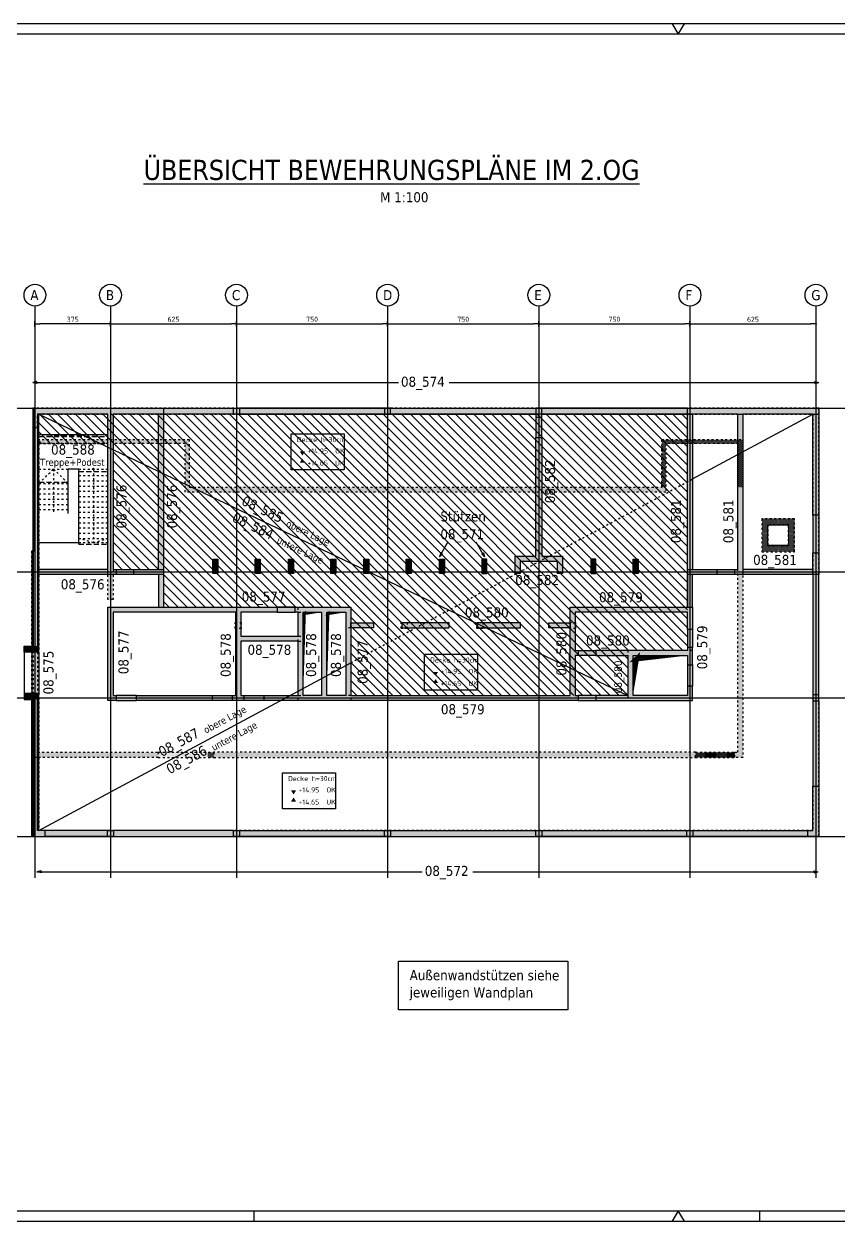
# Model space of a CAD drawing. Extents: x -12.5 to 84.1, y 0 to 59.4.
# Drawn here: x 9.6 to 50, y 0 to 59.4 of the extents above; entities that cross this region are included whole.
import ezdxf

# ---------------------------------------------------------------- set-up
doc = ezdxf.new("R2010")
doc.units = 0
for name, pattern in [('AUSGEZOGEN', [1000.01, 1000, 0.01]), ('DOT', [0.175, 0.05, -0.125]), ('HIDDEN', [0.375, 0.25, -0.125]), ('HIDDEN2', [0.187, 0.125, -0.062]), ('PUNKT', [0.175, 0.05, -0.125]), ('VERDECKT', [0.375, 0.25, -0.125])]:
    doc.linetypes.add(name, pattern=pattern)
for name, color, linetype in [('ACHSEN', 7, 'Continuous'), ('BETON', 7, 'Continuous'), ('Brüstung DG', 7, 'Continuous'), ('DD', 7, 'Continuous'), ('DG', 7, 'Continuous'), ('DRUEBER', 7, 'Continuous'), ('grau_dunkel', 7, 'Continuous'), ('grau_hell', 7, 'Continuous'), ('grau_mittel', 7, 'Continuous'), ('HILFE', 7, 'Continuous'), ('koten', 7, 'Continuous'), ('MASSE', 7, 'Continuous'), ('OBJEKT', 7, 'Continuous'), ('RAHMEN', 7, 'Continuous'), ('RND', 7, 'Continuous'), ('SFP_Achsen', 7, 'Continuous'), ('TEXT', 7, 'Continuous'), ('VERDECKT', 7, 'Continuous')]:
    doc.layers.add(name, color=color, linetype=linetype)
doc.layers.add('NOPLOT', color=7, linetype='Continuous', plot=False)
doc.layers.add('zila_01_rb_02_stb-fertig_05_schraff', color=144, linetype='Continuous', lineweight=9)
doc.styles.add('helv', font='tahoma.ttf')
doc.styles.add('txt', font='isocp.shx')
doc.dimstyles.new('DOT_I', dxfattribs={"dimtxt": 0.25, "dimasz": 0.25, "dimexe": 0.1, "dimexo": 0.3, "dimgap": 0.1, "dimtad": 1, "dimdec": 3, "dimzin": 3, "dimtxsty": 'txt', "dimblk": 'DOT', "dimblk1": 'DOT', "dimblk2": 'DOT', "dimsah": 1, "dimcen": 0.1, "dimse1": 1, "dimse2": 1, "dimazin": 0, "dimtfac": 1, "dimtdec": 4, "dimtix": 1, "dimtmove": 2, "dimatfit": 3, "dimfxl": 0, "dimtvp": 1, "dimtolj": 1, "dimtzin": 0, "dimarcsym": 0})
pattern_1 = [(0, (-68.555036, 80.24114), (1e-17, 0.0625), []), (90, (-68.555036, 80.24114), (-0.0625, 2e-17), [])]
pattern_2 = [(0, (-68.555036, 80.24114), (0.025, 0.05), [0, -0.05])]

# ---------------------------------------------------------------- blocks, each defined once
blk = doc.blocks.new('DINA1')
at = {"layer": 'RAHMEN', "color": 7, "linetype": 'Continuous'}
for p, q in [((41.74, 59.4), (42.05, 58.9)), ((42.05, 58.9), (42.36, 59.4)), ((42.05, 0.5), (41.74, 0)), ((42.36, 0), (42.05, 0.5))]:
    blk.add_line(p, q, dxfattribs=at)
at = {"layer": 'RAHMEN'}
for p, q in [((84.1, 59.4), (0, 59.4)), ((0, 0), (84.1, 0))]:
    blk.add_line(p, q, dxfattribs=at)
at = {"layer": 'RAHMEN', "color": 5}
for p, q in [((83.6, 58.9), (2, 58.9)), ((2, 0.5), (83.6, 0.5))]:
    blk.add_line(p, q, dxfattribs=at)
at = {"layer": 'RAHMEN', "color": 7}
for p, q in [((21, 0), (21, 0.5)), ((46.1, 0), (46.1, 0.5))]:
    blk.add_line(p, q, dxfattribs=at)
blk = doc.blocks.new('2.OG')
at = {"color": 0, "linetype": 'ByBlock', "lineweight": -2}
for points in [[(0.125, 21.25), (6.525, 21.25), (6.525, 13), (5.06, 13), (5.06, 13.25), (6.275, 13.25), (6.275, 20.95), (4.025, 20.95), (4.025, 13.25), (4.175, 13.25), (4.175, 13), (3.775, 13), (3.775, 20.95), (0.285, 20.95), (0.285, 9.145), (-0.38, 9.145), (-0.38, 9.445), (0.075, 9.445), (0.075, 14.175), (0.125, 14.175)], [(10, 21.25), (10.3, 21.25), (10.3, 20.95), (10, 20.95)], [(17.8, 21.25), (17.5, 21.25), (17.5, 20.95), (17.8, 20.95)], [(25.3, 21.25), (25, 21.25), (25, 20.8), (25.3, 20.8)], [(38.75, 15.935), (38.75, 20.95), (35.275, 20.95), (35.275, 13), (34.875, 13), (34.875, 13.25), (35.025, 13.25), (35.025, 20.95), (32.775, 20.95), (32.775, 13.25), (33.99, 13.25), (33.99, 13), (32.525, 13), (32.525, 21.25), (39.05, 21.25), (39.05, 15.935)], [(24.225, 13.055), (23.975, 13.055), (23.975, 13.9), (25, 13.9), (25, 19.79), (25.3, 19.79), (25.3, 13.9), (26.325, 13.9), (26.325, 13.055), (26.075, 13.055), (26.075, 13.65), (24.225, 13.65)], [(9.225, 13.055), (8.975, 13.055), (8.975, 13.75), (9.225, 13.75)], [(11.325, 13.055), (11.075, 13.055), (11.075, 13.75), (11.325, 13.75)], [(12.975, 13.055), (12.725, 13.055), (12.725, 13.75), (12.975, 13.75)], [(15.075, 13.055), (14.825, 13.055), (14.825, 13.75), (15.075, 13.75)], [(16.475, 13.75), (16.725, 13.75), (16.725, 13.055), (16.475, 13.055)], [(18.825, 13.055), (18.575, 13.055), (18.575, 13.75), (18.825, 13.75)], [(20.475, 13.055), (20.225, 13.055), (20.225, 13.75), (20.475, 13.75)], [(22.575, 13.75), (22.325, 13.75), (22.325, 13.055), (22.575, 13.055)], [(27.725, 13.055), (27.975, 13.055), (27.975, 13.75), (27.725, 13.75)], [(29.825, 13.75), (30.075, 13.75), (30.075, 13.055), (29.825, 13.055)], [(38.75, 14.065), (39.05, 14.065), (39.05, 13), (38.75, 13)], [(25.65, 10.595), (26.7, 10.595), (26.7, 11.375), (32.775, 11.375), (32.775, 10.26), (32.525, 10.26), (32.525, 11.125), (26.95, 11.125), (26.95, 9.225), (27.1, 9.225), (27.1, 8.975), (26.95, 8.975), (26.95, 7), (27.1, 7), (27.1, 6.75), (11.52, 6.75), (11.52, 7), (13.21, 7), (13.21, 9.685), (10.36, 9.685), (10.36, 7), (10.51, 7), (10.51, 6.75), (9.96, 6.75), (9.96, 7), (10.11, 7), (10.11, 11.125), (4.025, 11.125), (4.025, 7), (4.175, 7), (4.175, 6.75), (3.775, 6.75), (3.775, 11.375), (12.175, 11.375), (12.175, 11.125), (10.36, 11.125), (10.36, 9.935), (13.21, 9.935), (13.21, 11.125), (13.06, 11.125), (13.06, 11.375), (15.825, 11.375), (15.825, 10.595), (16.95, 10.595), (16.95, 10.345), (15.825, 10.345), (15.825, 7), (26.7, 7), (26.7, 10.345), (25.65, 10.345)], [(13.46, 7), (13.46, 11.125), (14.375, 11.125), (14.375, 7)], [(18.35, 10.345), (20.7, 10.345), (20.7, 10.595), (18.35, 10.595)], [(22.1, 10.345), (24.25, 10.345), (24.25, 10.595), (22.1, 10.595)], [(0.285, 0.3), (0.285, 7.095), (-0.38, 7.095), (-0.38, 6.795), (0.075, 6.795), (0.075, 0), (0.65, 0), (0.65, 0.3)], [(5.185, 7), (8.95, 7), (8.95, 6.75), (5.185, 6.75)], [(39.05, 7.025), (38.75, 7.025), (38.75, 6.725), (39.05, 6.725)], [(38.5, 0), (38.5, 0.3), (38.75, 0.3), (38.75, 2.5), (39.05, 2.5), (39.05, 0)], [(3.75, 0.3), (4.05, 0.3), (4.05, 0), (3.75, 0)], [(10, 0.3), (10.3, 0.3), (10.3, 0), (10, 0)], [(17.5, 0.3), (17.8, 0.3), (17.8, 0), (17.5, 0)], [(25, 0.3), (25.3, 0.3), (25.3, 0), (25, 0)], [(32.5, 0.3), (32.8, 0.3), (32.8, 0), (32.5, 0)]]:
    blk.add_lwpolyline(points, close=True, dxfattribs=at)
for points in [[(0.125, 21.25), (0.05, 21.25), (0.05, 14.175), (0.075, 14.175)], [(0.285, 9.145), (0.35, 9.145), (0.35, 20.95)], [(0.075, 14.175), (0, 14.175), (0, 9.445)], [(14.625, 11.125), (15.575, 11.125), (15.575, 7), (14.625, 7), (14.625, 11.125)], [(27.985, 9.225), (27.985, 8.975), (29.575, 8.975), (29.575, 7), (27.985, 7), (27.985, 6.75), (32.775, 6.75), (32.775, 7.46), (32.525, 7.46), (32.525, 7), (29.825, 7), (29.825, 8.975), (32.525, 8.975), (32.525, 8.51), (32.775, 8.51), (32.775, 9.375), (32.525, 9.375), (32.525, 9.225), (27.985, 9.225)], [(0.075, 0), (0, 0), (0, 6.795)], [(0.35, 0.3), (0.35, 7.095), (0.285, 7.095)]]:
    blk.add_lwpolyline(points, dxfattribs=at)
blk = doc.blocks.new('DG')
at = {"color": 0, "linetype": 'ByBlock', "lineweight": -2}
blk.add_line((0.35, 15.57), (0.35, 0.25), dxfattribs=at)
for points in [[(0.125, 16.36), (0.05, 16.36), (0.05, 10.25), (0.075, 10.25)], [(0.285, 15.57), (0.285, 0.25), (6.27, 0.25), (6.27, 0), (0.075, 0), (0.075, 10.25), (0.125, 10.25), (0.125, 16.36), (0.285, 16.36), (0.285, 15.77), (7.8, 15.77), (7.8, 13.4), (31.25, 13.4), (31.25, 15.77), (35.275, 15.77), (35.275, 0), (34.875, 0), (34.875, 0.25), (35.025, 0.25), (35.025, 15.57), (31.45, 15.57), (31.45, 13.15), (7.6, 13.15), (7.6, 15.57), (4.025, 15.57), (4.025, 7.825), (3.775, 7.825), (3.775, 15.57), (0.285, 15.57)], [(0.35, 15.77), (0.35, 16.36), (0.285, 16.36)], [(0.075, 0), (0, 0), (0, 10.25), (0.075, 10.25)], [(13.21, 7.45), (15.825, 7.45), (15.825, 2.825), (13.21, 2.825), (13.21, 7.45)], [(13.46, 7.2), (14.375, 7.2), (14.375, 3.075), (13.46, 3.075), (13.46, 7.2)], [(14.375, 7.45), (14.625, 7.45)], [(14.625, 7.2), (15.575, 7.2), (15.575, 3.075), (14.625, 3.075), (14.625, 7.2)], [(32.775, 5.3), (29.575, 5.3), (29.575, 2.825), (32.775, 2.825), (32.775, 3.535), (32.525, 3.535), (32.525, 3.075), (29.825, 3.075), (29.825, 5.05), (32.525, 5.05), (32.525, 4.585), (32.775, 4.585), (32.775, 5.3)], [(14.625, 2.825), (14.375, 2.825)], [(9.03, 0.25), (9.03, 0), (32.925, 0), (32.925, 0.25), (9.03, 0.25)]]:
    blk.add_lwpolyline(points, dxfattribs=at)
for points in [[(10.085, 6.695), (10.385, 6.695), (10.385, 6.395), (10.085, 6.395)], [(18.325, 6.695), (18.625, 6.695), (18.625, 6.395), (18.325, 6.395)], [(22.075, 6.695), (22.375, 6.695), (22.375, 6.395), (22.075, 6.395)], [(26.675, 6.695), (26.975, 6.695), (26.975, 6.395), (26.675, 6.395)]]:
    blk.add_lwpolyline(points, close=True, dxfattribs=at)
at = {"layer": 'HILFE', "color": 102, "linetype": 'AUSGEZOGEN'}
blk.add_line((0.075, 0), (0, 0), dxfattribs=at)
blk = doc.blocks.new('Brüstung DG')
at = {"color": 0, "linetype": 'ByBlock', "lineweight": -2}
for p, q in [((0.285, 3.925), (0.35, 3.925)), ((0.35, 3.925), (0.35, 0.3))]:
    blk.add_line(p, q, dxfattribs=at)
for points in [[(0.125, 21.25), (0.05, 21.25), (0.05, 20.285), (0.125, 20.285)], [(0.285, 20.285), (0.35, 20.285), (0.35, 20.95)], [(0.075, 0), (0, 0), (0, 3.925), (0.075, 3.925)]]:
    blk.add_lwpolyline(points, dxfattribs=at)
blk.add_lwpolyline([(0.285, 20.285), (0.285, 20.285), (0.285, 20.285), (0.285, 20.95), (38.75, 20.95), (38.75, 0.3), (0.285, 0.3), (0.285, 3.925), (0.075, 3.925), (0.075, 0), (39.05, 0), (39.05, 21.25), (0.125, 21.25), (0.125, 20.285), (0.125, 20.285), (0.125, 20.285)], close=True, dxfattribs=at)
blk = doc.blocks.new('okrd_o')
at = {"layer": 'koten', "color": 7, "linetype": 'Continuous'}
blk.add_solid([(-0.125, 0.202), (0.125, 0.202), (0, 0)], dxfattribs=at)
at = {"layer": 'koten', "style": 'txt'}
blk.add_attdef('OKRD', (0.25, 0.1), '', height=0.25, dxfattribs=at)
blk = doc.blocks.new('okrd_u')
at = {"layer": 'koten', "color": 7, "linetype": 'Continuous'}
blk.add_solid([(-0.125, -0.202), (0.125, -0.202), (0, 0)], dxfattribs=at)
at = {"layer": 'koten', "style": 'txt'}
blk.add_attdef('OKRD', (0.25, -0.35), '', height=0.25, dxfattribs=at)
blk = doc.blocks.new('DOT')
at = {"layer": 'MASSE', "color": 7, "linetype": 'Continuous'}
for p, q in [((0, 0), (-1, 0)), ((0, 0.54), (0, -0.54))]:
    blk.add_line(p, q, dxfattribs=at)
at = {"layer": 'MASSE', "color": 7, "linetype": 'Continuous', "const_width": 0.2}
blk.add_lwpolyline([(-0.1, 0, 1), (0.1, 0, 1)], format="xyb", close=True, dxfattribs=at)
blk = doc.blocks.new('*D11')
at = {"layer": 'Defpoints', "color": 0, "linetype": 'AUSGEZOGEN', "transparency": 16777216}
for p in [(10.13, 44.521), (10.13, 44.521), (13.88, 44.521)]:
    blk.add_point(p, dxfattribs=at)
at = {"layer": 'MASSE', "color": 0, "linetype": 'AUSGEZOGEN', "lineweight": -2, "transparency": 16777216}
blk.add_line((13.63, 44.521), (10.38, 44.521), dxfattribs=at)
at = {"layer": 'MASSE', "color": 0, "linetype": 'AUSGEZOGEN', "lineweight": -2, "transparency": 16777216, "xscale": 0.25, "yscale": 0.25, "zscale": 0.25, "rotation": 180}
blk.add_blockref('DOT', (10.13, 44.521), dxfattribs=at)
at = {"layer": 'MASSE', "color": 0, "linetype": 'AUSGEZOGEN', "lineweight": -2, "transparency": 16777216, "xscale": 0.25, "yscale": 0.25, "zscale": 0.25}
blk.add_blockref('DOT', (13.88, 44.521), dxfattribs=at)
at = {"layer": 'MASSE', "color": 0, "linetype": 'AUSGEZOGEN', "transparency": 16777216, "insert": (12.005, 44.746), "char_height": 0.25, "attachment_point": 5, "style": 'txt'}
blk.add_mtext('\\A1;375', dxfattribs=at)
blk = doc.blocks.new('*D12')
at = {"layer": 'Defpoints', "color": 0, "linetype": 'AUSGEZOGEN', "transparency": 16777216}
for p in [(13.88, 44.521), (20.13, 44.521), (20.13, 44.521)]:
    blk.add_point(p, dxfattribs=at)
at = {"layer": 'MASSE', "color": 0, "linetype": 'AUSGEZOGEN', "lineweight": -2, "transparency": 16777216}
blk.add_line((14.13, 44.521), (19.88, 44.521), dxfattribs=at)
at = {"layer": 'MASSE', "color": 0, "linetype": 'AUSGEZOGEN', "lineweight": -2, "transparency": 16777216, "xscale": 0.25, "yscale": 0.25, "zscale": 0.25, "rotation": 180}
blk.add_blockref('DOT', (13.88, 44.521), dxfattribs=at)
at = {"layer": 'MASSE', "color": 0, "linetype": 'AUSGEZOGEN', "lineweight": -2, "transparency": 16777216, "xscale": 0.25, "yscale": 0.25, "zscale": 0.25}
blk.add_blockref('DOT', (20.13, 44.521), dxfattribs=at)
at = {"layer": 'MASSE', "color": 0, "linetype": 'AUSGEZOGEN', "transparency": 16777216, "insert": (17.005, 44.746), "char_height": 0.25, "attachment_point": 5, "style": 'txt'}
blk.add_mtext('\\A1;625', dxfattribs=at)
blk = doc.blocks.new('*D13')
at = {"layer": 'Defpoints', "color": 0, "linetype": 'AUSGEZOGEN', "transparency": 16777216}
for p in [(20.13, 44.521), (27.63, 44.521), (27.63, 44.521)]:
    blk.add_point(p, dxfattribs=at)
at = {"layer": 'MASSE', "color": 0, "linetype": 'AUSGEZOGEN', "lineweight": -2, "transparency": 16777216}
blk.add_line((20.38, 44.521), (27.38, 44.521), dxfattribs=at)
at = {"layer": 'MASSE', "color": 0, "linetype": 'AUSGEZOGEN', "lineweight": -2, "transparency": 16777216, "xscale": 0.25, "yscale": 0.25, "zscale": 0.25, "rotation": 180}
blk.add_blockref('DOT', (20.13, 44.521), dxfattribs=at)
at = {"layer": 'MASSE', "color": 0, "linetype": 'AUSGEZOGEN', "lineweight": -2, "transparency": 16777216, "xscale": 0.25, "yscale": 0.25, "zscale": 0.25}
blk.add_blockref('DOT', (27.63, 44.521), dxfattribs=at)
at = {"layer": 'MASSE', "color": 0, "linetype": 'AUSGEZOGEN', "transparency": 16777216, "insert": (23.88, 44.746), "char_height": 0.25, "attachment_point": 5, "style": 'txt'}
blk.add_mtext('\\A1;750', dxfattribs=at)
blk = doc.blocks.new('*D14')
at = {"layer": 'Defpoints', "color": 0, "linetype": 'AUSGEZOGEN', "transparency": 16777216}
for p in [(27.63, 44.521), (35.13, 44.521), (35.13, 44.521)]:
    blk.add_point(p, dxfattribs=at)
at = {"layer": 'MASSE', "color": 0, "linetype": 'AUSGEZOGEN', "lineweight": -2, "transparency": 16777216}
blk.add_line((27.88, 44.521), (34.88, 44.521), dxfattribs=at)
at = {"layer": 'MASSE', "color": 0, "linetype": 'AUSGEZOGEN', "lineweight": -2, "transparency": 16777216, "xscale": 0.25, "yscale": 0.25, "zscale": 0.25, "rotation": 180}
blk.add_blockref('DOT', (27.63, 44.521), dxfattribs=at)
at = {"layer": 'MASSE', "color": 0, "linetype": 'AUSGEZOGEN', "lineweight": -2, "transparency": 16777216, "xscale": 0.25, "yscale": 0.25, "zscale": 0.25}
blk.add_blockref('DOT', (35.13, 44.521), dxfattribs=at)
at = {"layer": 'MASSE', "color": 0, "linetype": 'AUSGEZOGEN', "transparency": 16777216, "insert": (31.38, 44.746), "char_height": 0.25, "attachment_point": 5, "style": 'txt'}
blk.add_mtext('\\A1;750', dxfattribs=at)
blk = doc.blocks.new('*D15')
at = {"layer": 'Defpoints', "color": 0, "linetype": 'AUSGEZOGEN', "transparency": 16777216}
for p in [(35.13, 44.521), (42.63, 44.521), (42.63, 44.521)]:
    blk.add_point(p, dxfattribs=at)
at = {"layer": 'MASSE', "color": 0, "linetype": 'AUSGEZOGEN', "lineweight": -2, "transparency": 16777216}
blk.add_line((35.38, 44.521), (42.38, 44.521), dxfattribs=at)
at = {"layer": 'MASSE', "color": 0, "linetype": 'AUSGEZOGEN', "lineweight": -2, "transparency": 16777216, "xscale": 0.25, "yscale": 0.25, "zscale": 0.25, "rotation": 180}
blk.add_blockref('DOT', (35.13, 44.521), dxfattribs=at)
at = {"layer": 'MASSE', "color": 0, "linetype": 'AUSGEZOGEN', "lineweight": -2, "transparency": 16777216, "xscale": 0.25, "yscale": 0.25, "zscale": 0.25}
blk.add_blockref('DOT', (42.63, 44.521), dxfattribs=at)
at = {"layer": 'MASSE', "color": 0, "linetype": 'AUSGEZOGEN', "transparency": 16777216, "insert": (38.88, 44.746), "char_height": 0.25, "attachment_point": 5, "style": 'txt'}
blk.add_mtext('\\A1;750', dxfattribs=at)
blk = doc.blocks.new('*D16')
at = {"layer": 'Defpoints', "color": 0, "linetype": 'AUSGEZOGEN', "transparency": 16777216}
for p in [(42.63, 44.521), (48.88, 44.521), (48.88, 44.521)]:
    blk.add_point(p, dxfattribs=at)
at = {"layer": 'MASSE', "color": 0, "linetype": 'AUSGEZOGEN', "lineweight": -2, "transparency": 16777216}
blk.add_line((42.88, 44.521), (48.63, 44.521), dxfattribs=at)
at = {"layer": 'MASSE', "color": 0, "linetype": 'AUSGEZOGEN', "lineweight": -2, "transparency": 16777216, "xscale": 0.25, "yscale": 0.25, "zscale": 0.25, "rotation": 180}
blk.add_blockref('DOT', (42.63, 44.521), dxfattribs=at)
at = {"layer": 'MASSE', "color": 0, "linetype": 'AUSGEZOGEN', "lineweight": -2, "transparency": 16777216, "xscale": 0.25, "yscale": 0.25, "zscale": 0.25}
blk.add_blockref('DOT', (48.88, 44.521), dxfattribs=at)
at = {"layer": 'MASSE', "color": 0, "linetype": 'AUSGEZOGEN', "transparency": 16777216, "insert": (45.755, 44.746), "char_height": 0.25, "attachment_point": 5, "style": 'txt'}
blk.add_mtext('\\A1;625', dxfattribs=at)
blk = doc.blocks.new('Pfeillinie')
at = {"layer": 'TEXT', "linetype": 'Continuous'}
blk.add_hatch(color=7, dxfattribs=at).paths.add_polyline_path([(0, 0), (-0.8, 0.2), (-0.8, 0), (-0.8, -0.2)])
at = {"layer": 'TEXT', "color": 7, "linetype": 'Continuous'}
for p, q in [((-0.8, 0), (-0.8, 0.2)), ((-0.8, 0.2), (0, 0)), ((-0.8, 0), (-0.8, -0.2)), ((-0.8, -0.2), (0, 0))]:
    blk.add_line(p, q, dxfattribs=at)

msp = doc.modelspace()

# ---------------------------------------------------------------- hatches: boundary and pattern name
at = {"layer": 'Brüstung DG', "linetype": 'DOT'}
h = msp.add_hatch(dxfattribs=at)
h.set_pattern_fill('DOTS', color=102, scale=0.8, double=1)
h.set_pattern_definition(pattern_2)
h.paths.add_polyline_path([(10.2649, 40.0346), (48.7299, 40.0346), (48.7299, 19.3846), (10.2649, 19.3846), (10.2649, 23.0096), (10.0549, 23.0096), (10.0549, 19.0846), (49.0299, 19.0846), (49.0299, 40.3346), (10.1049, 40.3346), (10.1049, 39.3696), (10.2649, 39.3696)])
at = {"layer": 'Brüstung DG', "linetype": 'AUSGEZOGEN'}
h = msp.add_hatch(dxfattribs=at)
h.set_pattern_fill('DOTS', color=102, scale=0.8, double=1)
h.set_pattern_definition([(0, (-73.93538, 80.24114), (0.025, 0.05), [0, -0.05])])
h.paths.add_polyline_path([(46.1899, 34.8446), (46.1899, 33.2146), (47.8199, 33.2146), (47.8199, 34.8446)])
h.paths.add_polyline_path([(46.4899, 34.5446), (46.4899, 33.5146), (47.5199, 33.5146), (47.5199, 34.5446)], flags=16)
at = {"layer": 'Brüstung DG', "linetype": 'DOT'}
h = msp.add_hatch(dxfattribs=at)
h.set_pattern_fill('DOTS', color=102, scale=0.8, double=1)
h.set_pattern_definition(pattern_2)
h.paths.add_polyline_path([(19.0099, 23.2596), (16.2499, 23.2596), (16.2499, 23.0096), (19.0099, 23.0096)])
h = msp.add_hatch(dxfattribs=at)
h.set_pattern_fill('DOTS', color=102, scale=0.8, double=1)
h.set_pattern_definition(pattern_2)
h.paths.add_polyline_path([(44.8549, 23.2596), (42.9049, 23.2596), (42.9049, 23.0096), (44.8549, 23.0096)])
at = {"layer": 'DG', "linetype": 'AUSGEZOGEN'}
h = msp.add_hatch(dxfattribs=at)
h.set_pattern_fill('DOTS', scale=0.8, double=1)
h.set_pattern_definition([(0, (-56.34533, 80.24114), (0.025, 0.05), [0, -0.05])])
h.paths.add_polyline_path([(10.2649, 38.7796), (10.2649, 39.3696), (10.1049, 39.3696), (10.1049, 33.2596), (10.2649, 33.2596), (10.2649, 38.5796), (13.7549, 38.5796), (13.7549, 30.8346), (14.0049, 30.8346), (14.0049, 38.5796), (17.5799, 38.5796), (17.5799, 36.1596), (17.7799, 36.1596), (17.7799, 38.7796)])
h = msp.add_hatch(dxfattribs=at)
h.set_pattern_fill('DOTS', scale=0.8, double=1)
h.set_pattern_definition([(0, (-68.555036, 75.79355), (0.025, 0.05), [0, -0.05])])
h.paths.add_polyline_path([(45.0049, 38.5796), (45.0049, 36.4096), (45.2549, 36.4096), (45.2549, 38.7796), (41.2299, 38.7796), (41.2299, 36.4096), (41.4299, 36.4096), (41.4299, 38.5796)])
h = msp.add_hatch(dxfattribs=at)
h.set_pattern_fill('DOTS', scale=0.8, double=1)
h.set_pattern_definition(pattern_2)
h.paths.add_polyline_path([(19.0099, 23.2596), (19.0099, 23.0096), (42.9049, 23.0096), (42.9049, 23.2596)])
h.paths.add_polyline_path([(39.8049, 26.0846), (39.8049, 28.0596), (42.5049, 28.0596), (42.5049, 27.5946), (42.7549, 27.5946), (42.7549, 28.3096), (39.5549, 28.3096), (39.5549, 25.8346), (42.7549, 25.8346), (42.7549, 26.5446), (42.5049, 26.5446), (42.5049, 26.0846)], flags=17)
h.paths.add_polyline_path([(36.6549, 29.7046), (36.6549, 29.4046), (36.9549, 29.4046), (36.9549, 29.7046)], flags=17)
h.paths.add_polyline_path([(32.3549, 29.7046), (32.0549, 29.7046), (32.0549, 29.4046), (32.3549, 29.4046)], flags=17)
h.paths.add_polyline_path([(28.6049, 29.7046), (28.3049, 29.7046), (28.3049, 29.4046), (28.6049, 29.4046)], flags=17)
h.paths.add_polyline_path([(20.3649, 29.4046), (20.3649, 29.7046), (20.0649, 29.7046), (20.0649, 29.4046)], flags=17)
h.paths.add_polyline_path([(45.0049, 36.4096), (45.0049, 23.2596), (44.8549, 23.2596), (44.8549, 23.0096), (45.2549, 23.0096), (45.2549, 36.4096)])
h.paths.add_polyline_path([(10.2649, 33.2596), (10.0549, 33.2596), (10.0549, 23.0096), (16.2499, 23.0096), (16.2499, 23.2596), (10.2649, 23.2596)])
h.paths.add_polyline_path([(17.7799, 36.4096), (17.7799, 36.1596), (41.4299, 36.1596), (41.4299, 36.4096)])
h = msp.add_hatch(dxfattribs=at)
h.set_pattern_fill('DOTS', scale=0.8, double=1)
h.set_pattern_definition(pattern_2)
h.paths.add_polyline_path([(23.1899, 30.4596), (23.1899, 25.8346), (25.8049, 25.8346), (25.8049, 30.4596)])
h.paths.add_polyline_path([(24.3549, 30.2096), (23.4399, 30.2096), (23.4399, 26.0846), (24.3549, 26.0846)], flags=16)
h.paths.add_polyline_path([(25.5549, 30.2096), (24.6049, 30.2096), (24.6049, 26.0846), (25.5549, 26.0846)], flags=16)
at = {"layer": 'grau_hell', "linetype": 'AUSGEZOGEN'}
h = msp.add_hatch(dxfattribs=at)
h.set_pattern_fill('ANSI31', color=9, scale=0.1, angle=90, style=0, double=1)
h.set_pattern_definition([(135, (-0.7945, -3.15204), (-0.2245064, -0.2245064), [])])
h.paths.add_polyline_path([(39.5549, 28.3096), (42.5049, 28.3096), (42.5049, 32.3346), (42.5049, 40.0346), (10.3299, 40.0346), (10.3299, 38.5796), (14.0049, 38.5796), (14.0049, 32.3346), (16.5049, 32.3346), (16.5049, 30.4596), (25.8049, 30.4596), (25.8049, 26.0846), (39.5549, 26.0846)])
at = {"layer": 'grau_hell', "transparency": 33554687}
msp.add_hatch(color=9, dxfattribs=at).paths.add_polyline_path([(23.4399, 30.2096), (23.1899, 30.2096), (23.1899, 29.0196), (23.4399, 29.0196)])
at = {"layer": 'grau_hell'}
h = msp.add_hatch(color=9, dxfattribs=at)
h.paths.add_polyline_path([(25.5549, 26.0846), (25.8049, 26.0846), (25.8049, 29.4296), (25.5549, 29.4296)])
h.paths.add_polyline_path([(23.4399, 28.7696), (23.1899, 28.7696), (23.1899, 26.0846), (23.4399, 26.0846)])
at = {"layer": 'grau_mittel', "linetype": 'AUSGEZOGEN'}
h = msp.add_hatch(color=50, dxfattribs=at)
h.paths.add_polyline_path([(34.9799, 39.8846), (35.2799, 39.8846), (35.2799, 40.0346), (34.9799, 40.0346)])
h.paths.add_polyline_path([(35.2799, 39.8846), (34.9799, 39.8846), (34.9799, 38.8746), (35.2799, 38.8746)])
h.paths.add_polyline_path([(35.2799, 38.8746), (34.9799, 38.8746), (34.9799, 32.9846), (33.9549, 32.9846), (33.9549, 32.1396), (34.2049, 32.1396), (34.2049, 32.7346), (36.0549, 32.7346), (36.0549, 32.1396), (36.3049, 32.1396), (36.3049, 32.9846), (35.2799, 32.9846)])
h = msp.add_hatch(color=120, dxfattribs=at)
h.paths.add_polyline_path([(42.5049, 40.0346), (42.5049, 40.3346), (34.9799, 40.3346), (34.9799, 40.0346)])
h.paths.add_polyline_path([(45.0049, 40.0346), (45.2549, 40.0346), (48.7299, 40.0346), (49.0299, 40.0346), (49.0299, 40.3346), (42.5049, 40.3346), (42.5049, 40.0346), (42.7549, 40.0346)])
h = msp.add_hatch(color=92, dxfattribs=at)
h.paths.add_polyline_path([(26.9299, 29.4296), (26.9299, 29.6796), (25.8049, 29.6796), (25.8049, 29.4296)])
h.paths.add_polyline_path([(28.3299, 29.6796), (28.3299, 29.4296), (30.6799, 29.4296), (30.6799, 29.6796)])
h.paths.add_polyline_path([(32.0799, 29.4296), (34.2299, 29.4296), (34.2299, 29.6796), (32.0799, 29.6796)])
msp.add_hatch(color=92, dxfattribs=at).paths.add_polyline_path([(35.6299, 29.6796), (35.6299, 29.4296), (36.6799, 29.4296), (36.6799, 29.6796)])
at = {"layer": 'zila_01_rb_02_stb-fertig_05_schraff', "linetype": 'AUSGEZOGEN'}
h = msp.add_hatch(dxfattribs=at)
h.set_pattern_fill('ANSI37', color=102, scale=0.5, angle=-45)
h.set_pattern_definition(pattern_1)
h.paths.add_polyline_path([(10.0299, 33.2596), (10.0549, 33.2596), (10.1049, 33.2596), (10.1049, 40.3346), (10.0299, 40.3346)])
h.paths.add_polyline_path([(10.3299, 40.0346), (10.2649, 40.0346), (10.2649, 28.2296), (10.3299, 28.2296)])
h.paths.add_polyline_path([(9.9799, 28.5296), (10.0549, 28.5296), (10.0549, 33.2596), (10.0299, 33.2596), (9.9799, 33.2596)])
h = msp.add_hatch(dxfattribs=at)
h.set_pattern_fill('ANSI37', color=102, scale=0.5, angle=-45)
h.set_pattern_definition(pattern_1)
h.paths.add_polyline_path([(9.9799, 19.0846), (10.0549, 19.0846), (10.0549, 25.8796), (9.9799, 25.8796)])
h.paths.add_polyline_path([(10.2649, 19.3846), (10.3299, 19.3846), (10.3299, 26.1796), (10.2649, 26.1796)])

# ---------------------------------------------------------------- linework, layer by layer
at = {"layer": 'ACHSEN', "color": 140, "linetype": 'AUSGEZOGEN'}
for p, q in [((10.1299, 45.4037), (10.1299, 17.0346)), ((13.8799, 45.4037), (13.8799, 17.0346)), ((20.1299, 45.4037), (20.1299, 17.0346)), ((27.6299, 45.4037), (27.6299, 17.0346)), ((35.1299, 45.4037), (35.1299, 17.0346)), ((42.6299, 45.4037), (42.6299, 17.0346)), ((48.8799, 45.4037), (48.8799, 17.0346)), ((8.3299, 40.3346), (54.5753, 40.3346)), ((8.3299, 32.2096), (54.5753, 32.2096)), ((8.3299, 25.9596), (54.5753, 25.9596)), ((8.3299, 19.0846), (54.5753, 19.0846))]:
    msp.add_line(p, q, dxfattribs=at)
at = {"layer": 'Brüstung DG', "color": 102, "linetype": 'DOT'}
for p, q in [((46.1899, 34.8446), (46.1899, 33.2146)), ((47.8199, 34.8446), (46.1899, 34.8446)), ((47.5199, 34.5446), (46.4899, 34.5446)), ((46.4899, 34.5446), (46.4899, 33.5146)), ((47.5199, 33.5146), (47.5199, 34.5446)), ((47.8199, 33.2146), (47.8199, 34.8446)), ((46.4899, 33.5146), (47.5199, 33.5146)), ((46.1899, 33.2146), (47.8199, 33.2146)), ((16.2499, 23.2596), (19.0099, 23.2596)), ((42.9049, 23.2596), (44.8549, 23.2596)), ((16.2499, 23.0096), (19.0099, 23.0096)), ((42.9049, 23.0096), (44.8549, 23.0096))]:
    msp.add_line(p, q, dxfattribs=at)
at = {"layer": 'DD', "color": 7, "linetype": 'AUSGEZOGEN'}
msp.add_lwpolyline([(46.4899, 34.5446), (47.5199, 34.5446), (47.5199, 33.5146), (46.4899, 33.5146)], close=True, dxfattribs=at)
at = {"layer": 'DRUEBER', "color": 7, "linetype": 'DOT'}
for p, q in [((10.3299, 37.3146), (11.7799, 37.3146)), ((10.3299, 36.5996), (11.0549, 37.3146)), ((11.0549, 37.3146), (11.0549, 35.1117)), ((11.0549, 37.3146), (11.7799, 36.5996)), ((12.3049, 37.3146), (13.7549, 37.3146)), ((12.3049, 36.9896), (13.7549, 36.9896)), ((13.0299, 37.3146), (13.0299, 33.6646)), ((10.3299, 36.5996), (11.7799, 36.5996)), ((10.3299, 36.3396), (11.7799, 36.3396)), ((12.3049, 36.7296), (13.7549, 36.7296)), ((12.3049, 36.4696), (13.7549, 36.4696)), ((10.3299, 36.0796), (11.7799, 36.0796)), ((10.3299, 35.8196), (11.7799, 35.8196)), ((12.3049, 36.2096), (13.7549, 36.2096)), ((12.3049, 35.9496), (13.7549, 35.9496)), ((12.3049, 35.6896), (13.7549, 35.6896)), ((10.3299, 35.5596), (11.7799, 35.5596)), ((10.3299, 35.2996), (11.7799, 35.2996)), ((12.3049, 35.4296), (13.7549, 35.4296)), ((12.3049, 35.1696), (13.7549, 35.1696)), ((12.3049, 34.9096), (13.7549, 34.9096)), ((12.3049, 34.6496), (13.7549, 34.6496)), ((12.3049, 34.3896), (13.7549, 34.3896)), ((12.3049, 34.1296), (13.7549, 34.1296)), ((12.3049, 33.8696), (13.7549, 33.8696)), ((13.0299, 33.6646), (12.3049, 33.8696)), ((13.0299, 33.6646), (13.7549, 33.8696)), ((12.3049, 33.6646), (13.7549, 33.6646))]:
    msp.add_line(p, q, dxfattribs=at)
at = {"layer": 'DRUEBER', "color": 7, "linetype": 'HIDDEN2'}
for p, q in [((23.1899, 30.2096), (23.4399, 30.2096)), ((25.8049, 29.4296), (25.5549, 29.4296)), ((23.1899, 29.0196), (23.4399, 29.0196)), ((23.1899, 28.7696), (23.4399, 28.7696)), ((23.1899, 26.0846), (23.4399, 26.0846)), ((25.8049, 26.0846), (25.5549, 26.0846))]:
    msp.add_line(p, q, dxfattribs=at)
at = {"layer": 'grau_dunkel', "color": 21}
for points in [[(24.6049, 26.0846, 0, 0.1388, 0), (24.6743, 30.2084, 0, 0, 0), (24.6112, 30.1324, 0.1549, 0, 0), (25.5549, 30.2096, 0, 0, 0)], [(23.4399, 26.0846, 0, 0.1335, 0), (23.5067, 30.2085, 0, 0, 0), (23.446, 30.1352, 0.1492, 0, 0), (24.3549, 30.2096, 0, 0, 0)], [(42.5049, 28.0596, 0, 0.31, 0), (39.8138, 27.9049, 0, 0, 0), (39.9654, 28.0465, 0.3221, 0, 0), (39.8049, 26.0846, 0, 0, 0)]]:
    msp.add_lwpolyline(points, format="xyseb", dxfattribs=at)
at = {"layer": 'grau_mittel', "color": 7, "linetype": 'AUSGEZOGEN'}
msp.add_lwpolyline([(28.1674, 12.9002), (36.5721, 12.9002), (36.5721, 10.4887), (28.1674, 10.4887)], close=True, dxfattribs=at)
at = {"layer": 'grau_mittel', "color": 151, "linetype": 'AUSGEZOGEN'}
for points in [[(10.3299, 33.2596), (10.3299, 40.0346), (10.0299, 33.2596), (10.0299, 40.0346)], [(42.7549, 40.0346), (42.5049, 40.0346), (42.7549, 32.3346), (42.5049, 32.3346)], [(45.0049, 40.0346), (45.2549, 40.0346), (45.0049, 32.3346), (45.2549, 32.3346)], [(9.9799, 28.2296), (10.3299, 28.2296), (9.9799, 33.2596), (10.3299, 33.2596)], [(42.5049, 32.3346), (42.5048, 32.0846), (48.7299, 32.3346), (48.7299, 32.0846)], [(42.7548, 32.0846), (42.5048, 32.0846), (42.7548, 30.4596), (42.5048, 30.4596)], [(9.5999, 28.5296), (10.2649, 28.5296), (9.5999, 28.2296), (10.2649, 28.2296)], [(9.9799, 26.1796), (10.3299, 26.1796), (9.9799, 28.2296), (10.3299, 28.2296)], [(9.5999, 25.8796), (10.2649, 25.8796), (9.5999, 26.1796), (10.2649, 26.1796)], [(9.9799, 26.1796), (10.3299, 26.1796), (9.9799, 19.0846), (10.3299, 19.0846)]]:
    msp.add_solid(points, dxfattribs=at)
at = {"layer": 'grau_mittel', "color": 120, "linetype": 'AUSGEZOGEN'}
for points in [[(10.1049, 40.3346), (10.1049, 40.0346), (34.9799, 40.3346), (34.9799, 40.0346)], [(18.9549, 32.8346), (19.2049, 32.8346), (18.9549, 32.1396), (19.2049, 32.1396)], [(21.0549, 32.8346), (21.3049, 32.8346), (21.0549, 32.1396), (21.3049, 32.1396)], [(22.7049, 32.8346), (22.9549, 32.8346), (22.7049, 32.1396), (22.9549, 32.1396)], [(24.8049, 32.8346), (25.0549, 32.8346), (24.8049, 32.1396), (25.0549, 32.1396)], [(26.4549, 32.8346), (26.7049, 32.8346), (26.4549, 32.1396), (26.7049, 32.1396)], [(28.5549, 32.8346), (28.8049, 32.8346), (28.5549, 32.1396), (28.8049, 32.1396)], [(30.2049, 32.8346), (30.4549, 32.8346), (30.2049, 32.1396), (30.4549, 32.1396)], [(32.3049, 32.8346), (32.5549, 32.8346), (32.3049, 32.1396), (32.5549, 32.1396)], [(37.7049, 32.8346), (37.9549, 32.8346), (37.7049, 32.1396), (37.9549, 32.1396)], [(39.8049, 32.8346), (40.0549, 32.8346), (39.8049, 32.1396), (40.0549, 32.1396)]]:
    msp.add_solid(points, dxfattribs=at)
at = {"layer": 'grau_mittel', "color": 50, "linetype": 'AUSGEZOGEN'}
for points in [[(13.7549, 40.0346), (14.0049, 40.0346), (13.7549, 32.0846), (14.0049, 32.3346)], [(16.2549, 40.0346), (16.5049, 40.0346), (16.2549, 30.4596), (16.5049, 30.4596)], [(10.3299, 32.3346), (10.3299, 32.0846), (13.7549, 32.3346), (13.7549, 32.0846)], [(14.0049, 32.3346), (16.2549, 32.3346), (13.7549, 32.0846), (16.2549, 32.0846)]]:
    msp.add_solid(points, dxfattribs=at)
at = {"layer": 'grau_mittel', "color": 240, "linetype": 'AUSGEZOGEN'}
for points in [[(48.7299, 40.0346), (49.0299, 40.0346), (48.7299, 19.3846), (49.0299, 19.3846)], [(36.6799, 30.4596), (36.6799, 30.2096), (42.7549, 30.4596), (42.5049, 30.2096)], [(42.5049, 26.0846), (42.7549, 25.8346), (42.5049, 30.2096), (42.7549, 30.4596)], [(14.0049, 26.0846), (13.7549, 25.8346), (42.5049, 26.0846), (42.7549, 25.8346)]]:
    msp.add_solid(points, dxfattribs=at)
at = {"layer": 'grau_mittel', "color": 170, "linetype": 'AUSGEZOGEN'}
for points in [[(25.8049, 30.2096), (25.8049, 30.4596), (14.0049, 30.2096), (13.7549, 30.4596)], [(14.0049, 30.2096), (13.7549, 30.4596), (14.0049, 26.0846), (13.7549, 25.8346)], [(25.5549, 26.0846), (25.8049, 26.0846), (25.5549, 30.2096), (25.8049, 30.2096)]]:
    msp.add_solid(points, dxfattribs=at)
at = {"layer": 'grau_mittel', "color": 45, "linetype": 'AUSGEZOGEN'}
for points in [[(20.3399, 30.2096), (20.0899, 30.2096), (20.3399, 26.0846), (20.0899, 26.0846)], [(23.1899, 30.2096), (23.4399, 30.2096), (23.1899, 28.7696), (23.4399, 28.7696)], [(24.3549, 30.2096), (24.6049, 30.2096), (24.3549, 26.0846), (24.6049, 26.0846)], [(20.3399, 29.0196), (20.3399, 28.7696), (23.1899, 29.0196), (23.1899, 28.7696)], [(23.1899, 26.0846), (23.4399, 26.0846), (23.1899, 28.7696), (23.4399, 28.7696)]]:
    msp.add_solid(points, dxfattribs=at)
at = {"layer": 'grau_mittel', "color": 92, "linetype": 'AUSGEZOGEN'}
for points in [[(36.9299, 30.2096), (36.6799, 30.2096), (36.9299, 26.0846), (36.6799, 26.0846)], [(36.9299, 28.3096), (36.9299, 28.0596), (42.5049, 28.3096), (42.5049, 28.0596)], [(39.8049, 28.0596), (39.5549, 28.0596), (39.8049, 26.0846), (39.5549, 26.0846)], [(10.3299, 19.0846), (10.3299, 19.3846), (49.0299, 19.0846), (49.0299, 19.3846)]]:
    msp.add_solid(points, dxfattribs=at)
at = {"layer": 'HILFE', "color": 102, "linetype": 'AUSGEZOGEN'}
for p, q in [((10.3299, 40.0346), (39.5549, 26.0846)), ((42.7549, 36.8215), (48.7299, 40.0346)), ((10.3299, 19.3846), (25.8049, 27.7064))]:
    msp.add_line(p, q, dxfattribs=at)
at = {"layer": 'HILFE', "color": 102, "linetype": 'DOT'}
msp.add_line((25.8049, 27.7064), (42.7549, 36.8215), dxfattribs=at)
at = {"layer": 'MASSE', "color": 191, "linetype": 'AUSGEZOGEN'}
for p, q in [((42.5049, 40.0346), (42.7549, 40.0346)), ((45.0049, 40.0346), (45.2549, 40.0346)), ((48.7299, 40.0346), (49.0299, 40.0346))]:
    msp.add_line(p, q, dxfattribs=at)
at = {"layer": 'NOPLOT', "color": 191, "linetype": 'AUSGEZOGEN'}
for p, q in [((25.8049, 29.4296), (25.8049, 29.6796)), ((36.6799, 29.6796), (36.6799, 29.4296))]:
    msp.add_line(p, q, dxfattribs=at)
msp.add_lwpolyline([(14.0049, 40.0346), (14.0049, 32.3346), (16.5049, 32.3346), (16.5049, 30.4596), (25.8049, 30.4596), (25.8049, 26.0846), (36.6799, 26.0846), (36.6799, 30.4596), (42.5049, 30.4596), (42.5049, 32.3346), (45.0049, 32.3346), (45.0049, 40.0346)], close=True, dxfattribs=at)
at = {"layer": 'OBJEKT', "color": 7, "linetype": 'AUSGEZOGEN'}
for p, q in [((16.5049, 40.3346), (19.9799, 40.3346)), ((19.9799, 40.0346), (16.5049, 40.0346)), ((27.4799, 40.3346), (20.2799, 40.3346)), ((20.2799, 40.0346), (27.4799, 40.0346)), ((27.7799, 40.3346), (34.9799, 40.3346)), ((27.7799, 40.0346), (34.9799, 40.0346)), ((34.9799, 39.8846), (34.9799, 38.8746)), ((42.5049, 40.3346), (35.2799, 40.3346)), ((35.2799, 40.0346), (42.5049, 40.0346)), ((35.2799, 38.8746), (35.2799, 39.8846)), ((10.3299, 39.0346), (13.7549, 39.0346)), ((11.7799, 35.1117), (11.7799, 37.3246)), ((11.7799, 37.3246), (12.3049, 37.3246)), ((12.3049, 33.6646), (12.3049, 37.3246)), ((48.7299, 35.0196), (48.7299, 33.1496)), ((49.0299, 35.0196), (49.0299, 33.1496)), ((10.3299, 33.6646), (12.3707, 33.6646)), ((13.7549, 32.3346), (10.3299, 32.3346)), ((13.7549, 32.0846), (10.3299, 32.0846)), ((14.1549, 32.3346), (15.0399, 32.3346)), ((15.0399, 32.0846), (14.1549, 32.0846)), ((16.2549, 32.0846), (16.2549, 30.4596)), ((16.5049, 32.0846), (16.5049, 30.4596)), ((42.5049, 32.0846), (42.5049, 30.4596)), ((42.7549, 30.4596), (42.7549, 32.0846)), ((43.9699, 32.3346), (44.8549, 32.3346)), ((44.8549, 32.0846), (43.9699, 32.0846)), ((48.7299, 32.3346), (45.2549, 32.3346)), ((48.7299, 32.0846), (45.2549, 32.0846)), ((48.7299, 32.0846), (48.7299, 26.1096)), ((49.0299, 26.1096), (49.0299, 32.0846)), ((23.0399, 30.4596), (22.1549, 30.4596)), ((22.1549, 30.2096), (23.0399, 30.2096)), ((42.5049, 29.3443), (42.5049, 28.4593)), ((42.7549, 29.3443), (42.7549, 28.4593)), ((9.5999, 28.2296), (9.5999, 26.1796)), ((9.9799, 28.2296), (9.9799, 26.1796)), ((10.3299, 28.2296), (10.3299, 26.1796)), ((37.0799, 28.3096), (37.9649, 28.3096)), ((37.9649, 28.0596), (37.0799, 28.0596)), ((42.5049, 27.5946), (42.5049, 26.5446)), ((42.7549, 27.5946), (42.7549, 26.5446)), ((15.1649, 26.0846), (14.1549, 26.0846)), ((14.1549, 25.8346), (15.1649, 25.8346)), ((18.9299, 26.0846), (19.9399, 26.0846)), ((19.9399, 25.8346), (18.9299, 25.8346)), ((20.4899, 26.0846), (21.4999, 26.0846)), ((21.4999, 25.8346), (20.4899, 25.8346)), ((37.9649, 26.0846), (37.0799, 26.0846)), ((37.0799, 25.8346), (37.9649, 25.8346)), ((48.7299, 25.8096), (48.7299, 21.5846)), ((49.0299, 25.8096), (49.0299, 21.5846)), ((13.7299, 19.3846), (10.6299, 19.3846)), ((13.7299, 19.0846), (10.6299, 19.0846)), ((19.9799, 19.3846), (14.0299, 19.3846)), ((14.0299, 19.0846), (19.9799, 19.0846)), ((20.2799, 19.3846), (27.4799, 19.3846)), ((27.4799, 19.0846), (20.2799, 19.0846)), ((27.7799, 19.3846), (34.9799, 19.3846)), ((27.7799, 19.0846), (34.9799, 19.0846)), ((35.2799, 19.3846), (42.4799, 19.3846)), ((42.4799, 19.0846), (35.2799, 19.0846)), ((42.7799, 19.3846), (48.4799, 19.3846)), ((48.4799, 19.0846), (42.7799, 19.0846))]:
    msp.add_line(p, q, dxfattribs=at)
at = {"layer": 'OBJEKT', "color": 7, "linetype": 'HIDDEN2'}
msp.add_line((10.3299, 38.5796), (13.7549, 38.5796), dxfattribs=at)
at = {"layer": 'OBJEKT', "color": 1, "linetype": 'AUSGEZOGEN'}
for points in [[(22.8501, 39.0574), (25.4737, 39.0574), (25.4737, 37.2791), (22.8501, 37.2791)], [(29.4627, 28.1205), (32.0863, 28.1205), (32.0863, 26.3422), (29.4627, 26.3422)], [(22.4131, 22.2387), (25.0367, 22.2387), (25.0367, 20.4605), (22.4131, 20.4605)]]:
    msp.add_lwpolyline(points, close=True, dxfattribs=at)
at = {"layer": 'OBJEKT', "color": 7, "linetype": 'AUSGEZOGEN'}
msp.add_circle((13.0299, 37.3146), 0.04, dxfattribs=at)
at = {"layer": 'RND', "color": 102, "linetype": 'AUSGEZOGEN'}
for points in [[(10.0299, 41.6142), (28.1672, 41.6142)], [(30.6809, 41.6142), (49.0299, 41.6142)], [(30.2074, 32.9581), (30.6163, 33.6817)], [(32.4392, 32.9581), (32.0303, 33.6817)], [(10.231, 17.3338), (29.3482, 17.3338)], [(31.8487, 17.3338), (48.9941, 17.3338)]]:
    msp.add_lwpolyline(points, dxfattribs=at)
at = {"layer": 'SFP_Achsen', "color": 7, "linetype": 'AUSGEZOGEN'}
for centre in [(10.1299, 45.9447), (13.8799, 45.9447), (20.1299, 45.9447), (27.6299, 45.9447), (35.1299, 45.9447), (42.6299, 45.9447), (48.8799, 45.9447)]:
    msp.add_circle(centre, 0.541, dxfattribs=at)
at = {"layer": 'VERDECKT', "color": 7, "linetype": 'HIDDEN'}
for p, q in [((10.3299, 38.9346), (13.7549, 39.0346)), ((12.3049, 37.1857), (13.7549, 37.1857)), ((10.3299, 36.6646), (11.7799, 36.6646)), ((12.3049, 33.5949), (12.3049, 33.6646)), ((12.3049, 33.5949), (13.7549, 33.5949))]:
    msp.add_line(p, q, dxfattribs=at)
at = {"layer": 'VERDECKT', "color": 7, "linetype": 'VERDECKT'}
msp.add_line((10.3299, 38.9346), (13.7549, 38.9346), dxfattribs=at)

# ---------------------------------------------------------------- block references
at = {"layer": 'BETON', "color": 6, "linetype": 'AUSGEZOGEN'}
msp.add_blockref('2.OG', (9.9799, 19.0846), dxfattribs=at)
at = {"layer": 'Brüstung DG', "color": 102, "linetype": 'DOT'}
msp.add_blockref('Brüstung DG', (9.9799, 19.0846), dxfattribs=at)
at = {"layer": 'DG', "color": 7, "linetype": 'PUNKT'}
msp.add_blockref('DG', (9.9799, 23.0096), dxfattribs=at)
at = {"layer": 'koten', "color": 6, "linetype": 'AUSGEZOGEN'}
for name, p, values in [('okrd_o', (23.3985, 37.9851), {'OKRD': '+14.95  OK'}), ('okrd_u', (23.3985, 37.8351), {'OKRD': '+14.65  UK'}), ('okrd_o', (30.0111, 27.0481), {'OKRD': '+14.95  OK'}), ('okrd_u', (30.0111, 26.8981), {'OKRD': '+14.65  UK'}), ('okrd_o', (22.9615, 21.1664), {'OKRD': '+14.95  OK'}), ('okrd_u', (22.9615, 21.0164), {'OKRD': '+14.65  UK'})]:
    msp.add_blockref(name, p, dxfattribs=at).add_auto_attribs(values)
at = {"layer": 'RAHMEN'}
msp.add_blockref('DINA1', (0, 0), dxfattribs=at)
at = {"layer": 'RND', "color": 102, "linetype": 'AUSGEZOGEN'}
for p, xscale, yscale, zscale, rotation in [((10.0299, 41.6142), 0.25, 0.25, 0.25, 180), ((30.2074, 32.9581), 0.2499999999999999, 0.2499999999999999, 0.2499999999999999, 240.5287324205588), ((32.4392, 32.9581), -0.2499999999999999, 0.25, 0.25, 119.4712675794412), ((10.231, 17.3338), 0.25, 0.25, 0.25, 180)]:
    msp.add_blockref('Pfeillinie', p, dxfattribs=dict(at, xscale=xscale, yscale=yscale, zscale=zscale, rotation=rotation))
at = {"layer": 'RND', "color": 102, "linetype": 'AUSGEZOGEN', "xscale": 0.25, "yscale": 0.25, "zscale": 0.25}
for p in [(49.0299, 41.6142), (48.9941, 17.3338)]:
    msp.add_blockref('Pfeillinie', p, dxfattribs=at)

# ---------------------------------------------------------------- texts
at = {"layer": 'grau_mittel', "color": 120, "linetype": 'AUSGEZOGEN', "style": 'helv'}
for s, p in [('08_574', (28.292, 41.3991)), ('Stützen', (30.246, 34.7179)), ('08_571', (30.246, 33.8338))]:
    msp.add_text(s, height=0.5, rotation=359.891211, dxfattribs=at).set_placement(p)
at = {"layer": 'grau_mittel', "color": 50, "linetype": 'AUSGEZOGEN', "style": 'helv'}
for s, rotation, p in [('08_582', 89.891211, (35.9342, 35.6178)), ('08_576', 89.891211, (14.6701, 34.3688)), ('08_576', 89.891211, (17.1758, 34.3688)), ('08_576', 359.891211, (11.4132, 31.3476)), ('08_582', 359.891211, (33.962, 31.5614))]:
    msp.add_text(s, height=0.5, rotation=rotation, dxfattribs=at).set_placement(p)
at = {"layer": 'grau_mittel', "color": 151, "linetype": 'AUSGEZOGEN', "style": 'helv'}
for s, rotation, p in [('08_581', 89.891211, (42.1801, 33.6357)), ('08_581', 89.891211, (44.782, 33.6357)), ('08_581', 359.891211, (45.7626, 32.5575)), ('08_575', 89.891211, (11.0474, 26.1306))]:
    msp.add_text(s, height=0.5, rotation=rotation, dxfattribs=at).set_placement(p)
at = {"layer": 'grau_mittel', "color": 170, "linetype": 'AUSGEZOGEN', "style": 'helv'}
for rotation, p in [(359.891211, (20.3911, 30.7393)), (89.891211, (14.7702, 27.1336)), (89.891211, (26.6383, 26.652))]:
    msp.add_text('08_577', height=0.5, rotation=rotation, dxfattribs=at).set_placement(p)
at = {"layer": 'grau_mittel', "color": 240, "linetype": 'AUSGEZOGEN', "style": 'helv'}
for rotation, p in [(359.891211, (38.1173, 30.7039)), (89.891211, (43.4845, 27.3781)), (359.891211, (30.2724, 25.1478))]:
    msp.add_text('08_579', height=0.5, rotation=rotation, dxfattribs=at).set_placement(p)
at = {"layer": 'grau_mittel', "color": 92, "linetype": 'AUSGEZOGEN', "style": 'helv'}
for s, height, rotation, p in [('08_580', 0.5, 359.891211, (31.4651, 29.9525)), ('08_580', 0.5, 89.891211, (36.4998, 27.0603)), ('08_580', 0.5, 359.891211, (37.4729, 28.5618)), ('08_580', 0.375, 89.891211, (39.2482, 26.1846)), ('08_572', 0.5, 359.891211, (29.473, 17.1266))]:
    msp.add_text(s, height=height, rotation=rotation, dxfattribs=at).set_placement(p)
at = {"layer": 'grau_mittel', "color": 45, "linetype": 'AUSGEZOGEN', "style": 'helv'}
for rotation, p in [(89.891211, (19.8413, 26.9956)), (89.891211, (24.0779, 26.9956)), (89.891211, (25.3114, 26.9956)), (359.891211, (20.6765, 28.0993))]:
    msp.add_text('08_578', height=0.5, rotation=rotation, dxfattribs=at).set_placement(p)
at = {"layer": 'grau_mittel', "color": 7, "linetype": 'AUSGEZOGEN', "style": 'helv'}
for s, p in [('Außenwandstützen siehe ', (28.7226, 11.9546)), ('jeweiligen Wandplan', (28.7226, 11.0992))]:
    msp.add_text(s, height=0.5, rotation=359.891211, dxfattribs=at).set_placement(p)
at = {"layer": 'SFP_Achsen', "color": 6, "linetype": 'AUSGEZOGEN', "style": 'helv'}
for s, p in [('A', (9.9018, 45.6959)), ('B', (13.6518, 45.6959)), ('C', (19.9018, 45.6959)), ('D', (27.4018, 45.6959)), ('E', (34.9018, 45.6959)), ('F', (42.4018, 45.6959)), ('G', (48.6518, 45.6959))]:
    msp.add_text(s, height=0.5, dxfattribs=at).set_placement(p)
at = {"layer": 'TEXT', "color": 5, "linetype": 'AUSGEZOGEN', "style": 'helv'}
msp.add_text('%%UÜBERSICHT BEWEHRUNGSPLÄNE IM 2.OG', height=1, dxfattribs=at).set_placement((15.5216, 51.6581))
at = {"layer": 'TEXT', "color": 6, "linetype": 'AUSGEZOGEN', "style": 'helv'}
for s, p in [('M 1:100', (27.2598, 50.5521)), ('08_588', (10.9288, 38.0299))]:
    msp.add_text(s, height=0.5, dxfattribs=at).set_placement(p)
at = {"layer": 'TEXT', "color": 1, "linetype": 'AUSGEZOGEN'}
for s, height, style, p in [('Decke h=30cm', 0.25, 'txt', (23.1223, 38.651)), ('Treppe+Podest', 0.35, 'helv', (10.3856, 37.4745)), ('Decke h=30cm', 0.25, 'txt', (29.7349, 27.7141)), ('Decke h=30cm', 0.25, 'txt', (22.6853, 21.8323))]:
    msp.add_text(s, height=height, dxfattribs=dict(at, style=style)).set_placement(p)
at = {"layer": 'TEXT', "color": 6, "linetype": 'AUSGEZOGEN', "style": 'helv'}
for s, rotation, p in [('08_585', 334.536422, (20.3341, 35.5637)), ('08_584', 334.536422, (19.8674, 34.7407)), ('08_587', 28.274989, (16.4283, 23.0248)), ('08_586', 28.274989, (16.8158, 22.1618))]:
    msp.add_text(s, height=0.5, rotation=rotation, dxfattribs=at).set_placement(p)
at = {"layer": 'TEXT', "color": 1, "linetype": 'AUSGEZOGEN', "style": 'helv'}
for s, rotation, p in [('obere Lage', 334.536422, (22.5591, 34.485)), ('untere Lage', 334.536422, (22.0924, 33.6621)), ('obere Lage', 28.274989, (18.6141, 24.1809)), ('untere Lage', 28.274989, (19.0015, 23.3179))]:
    msp.add_text(s, height=0.35, rotation=rotation, dxfattribs=at).set_placement(p)

# ---------------------------------------------------------------- dimensions: what is measured, and where the dimension line sits
at = {"layer": 'MASSE', "color": 7, "linetype": 'AUSGEZOGEN'}
for base, p1, p2, picture, middle in [((10.1299, 44.5213), (13.8799, 44.5213), (10.1299, 44.5213), '*D11', (12.0049, 44.7463)), ((20.1299, 44.5213), (13.8799, 44.5213), (20.1299, 44.5213), '*D12', (17.0049, 44.7463)), ((27.6299, 44.5213), (20.1299, 44.5213), (27.6299, 44.5213), '*D13', (23.8799, 44.7463)), ((35.1299, 44.5213), (27.6299, 44.5213), (35.1299, 44.5213), '*D14', (31.3799, 44.7463)), ((42.6299, 44.5213), (35.1299, 44.5213), (42.6299, 44.5213), '*D15', (38.8799, 44.7463)), ((48.8799, 44.5213), (42.6299, 44.5213), (48.8799, 44.5213), '*D16', (45.7549, 44.7463))]:
    dim = msp.add_linear_dim(base=base, p1=p1, p2=p2, dimstyle='DOT_I', override={"dimdec": 0, "dimlfac": 100}, dxfattribs=at)
    dim.commit()
    dim.dimension.update_dxf_attribs({"geometry": picture, "text_midpoint": middle})

doc.saveas('drawing.dxf')
